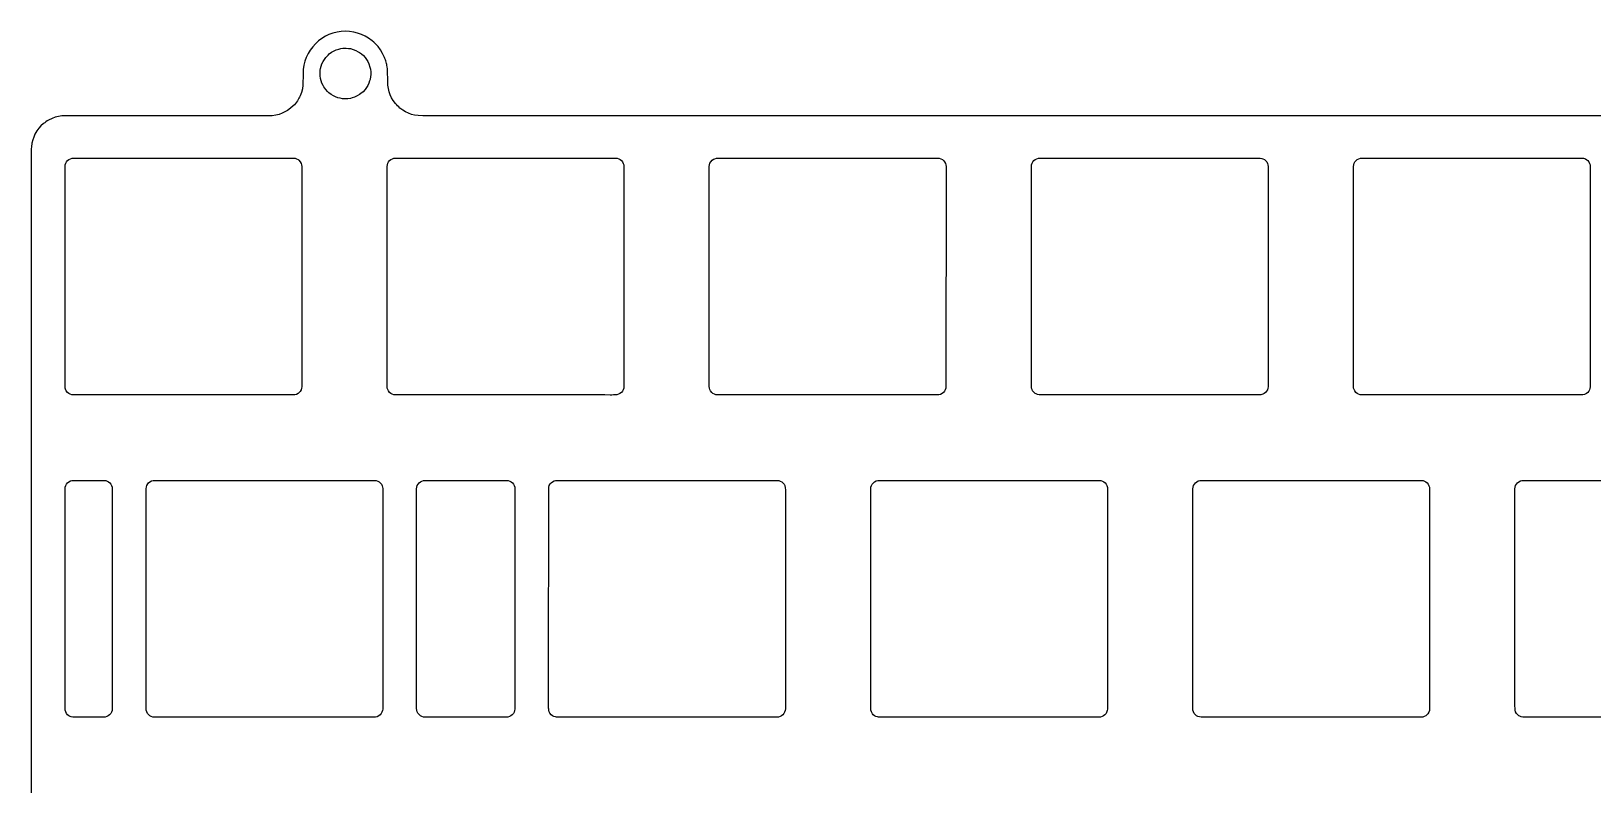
# Model space of a CAD drawing. Extents: x 6 to 353, y 2 to 332.
# Drawn here: x 6 to 98.4, y 63.2 to 107.7 of the extents above; entities that cross this region are included whole.
import ezdxf

# ---------------------------------------------------------------- set-up
doc = ezdxf.new("R2010")
doc.units = 0
doc.layers.get('0').update_dxf_attribs({"linetype": 'CONTINUOUS'})

msp = doc.modelspace()

# ---------------------------------------------------------------- linework, layer by layer
for p, q in [((23.02, 107.13), (22.839, 106.965)), ((23.21, 107.271), (23.02, 107.13)), ((23.431, 107.405), (23.21, 107.271)), ((23.636, 107.502), (23.431, 107.405)), ((23.871, 107.588), (23.636, 107.502)), ((24.122, 107.652), (23.871, 107.588)), ((24.356, 107.687), (24.122, 107.652)), ((24.61, 107.7), (24.356, 107.687)), ((24.855, 107.688), (24.61, 107.7)), ((25.099, 107.652), (24.855, 107.688)), ((25.33, 107.594), (25.099, 107.652)), ((25.565, 107.511), (25.33, 107.594)), ((25.779, 107.41), (25.565, 107.511)), ((25.967, 107.298), (25.779, 107.41)), ((26.196, 107.133), (25.967, 107.298)), ((22.406, 106.38), (22.298, 106.152)), ((22.839, 106.965), (22.676, 106.785)), ((23.454, 106.155), (23.582, 106.29)), ((23.582, 106.29), (23.659, 106.36)), ((23.659, 106.36), (23.797, 106.459)), ((23.797, 106.459), (23.94, 106.54)), ((23.94, 106.54), (24.062, 106.595)), ((24.062, 106.595), (24.217, 106.646)), ((24.217, 106.646), (24.342, 106.675)), ((24.342, 106.675), (24.465, 106.693)), ((24.465, 106.693), (24.655, 106.698)), ((24.655, 106.698), (24.79, 106.688)), ((24.79, 106.688), (24.903, 106.671)), ((24.903, 106.671), (25.069, 106.627)), ((25.069, 106.627), (25.233, 106.562)), ((25.233, 106.562), (25.369, 106.491)), ((25.369, 106.491), (25.444, 106.447)), ((25.444, 106.447), (25.558, 106.362)), ((25.558, 106.362), (25.673, 106.258)), ((25.673, 106.258), (25.772, 106.148)), ((26.686, 106.593), (26.539, 106.79)), ((26.809, 106.389), (26.686, 106.593)), ((26.922, 106.15), (26.809, 106.389)), ((22.158, 105.688), (22.121, 105.432)), ((22.217, 105.924), (22.158, 105.688)), ((22.298, 106.152), (22.217, 105.924)), ((23.11, 105.2), (23.125, 105.4)), ((23.125, 105.4), (23.139, 105.49)), ((23.139, 105.49), (23.175, 105.635)), ((23.175, 105.635), (23.225, 105.775)), ((23.225, 105.775), (23.288, 105.909)), ((23.288, 105.909), (23.365, 106.036)), ((23.365, 106.036), (23.454, 106.155)), ((25.772, 106.148), (25.858, 106.031)), ((25.858, 106.031), (25.933, 105.907)), ((25.933, 105.907), (25.997, 105.771)), ((25.997, 105.771), (26.059, 105.582)), ((26.059, 105.582), (26.085, 105.464)), ((26.085, 105.464), (26.105, 105.299)), ((26.105, 105.299), (26.107, 105.133)), ((22.1, 104.504), (22.069, 104.301)), ((23.117, 105.064), (23.11, 105.2)), ((23.139, 104.907), (23.117, 105.064)), ((23.172, 104.774), (23.139, 104.907)), ((23.225, 104.625), (23.172, 104.774)), ((23.288, 104.492), (23.225, 104.625)), ((23.333, 104.416), (23.288, 104.492)), ((23.446, 104.255), (23.333, 104.416)), ((25.857, 104.367), (25.772, 104.252)), ((25.932, 104.491), (25.857, 104.367)), ((25.995, 104.624), (25.932, 104.491)), ((26.044, 104.763), (25.995, 104.624)), ((26.068, 104.856), (26.044, 104.763)), ((26.1, 105.033), (26.068, 104.856)), ((26.107, 105.133), (26.1, 105.033)), ((22.01, 104.082), (21.935, 103.888)), ((22.069, 104.301), (22.01, 104.082)), ((23.546, 104.143), (23.446, 104.255)), ((23.638, 104.059), (23.546, 104.143)), ((23.772, 103.956), (23.638, 104.059)), ((23.899, 103.88), (23.772, 103.956)), ((24.026, 103.819), (23.899, 103.88)), ((24.171, 103.766), (24.026, 103.819)), ((24.298, 103.734), (24.171, 103.766)), ((24.434, 103.712), (24.298, 103.734)), ((24.571, 103.702), (24.434, 103.712)), ((24.757, 103.707), (24.571, 103.702)), ((24.902, 103.729), (24.757, 103.707)), ((25.013, 103.757), (24.902, 103.729)), ((25.152, 103.803), (25.013, 103.757)), ((25.306, 103.872), (25.152, 103.803)), ((25.44, 103.951), (25.306, 103.872)), ((25.532, 104.019), (25.44, 103.951)), ((25.658, 104.128), (25.532, 104.019)), ((25.772, 104.252), (25.658, 104.128)), ((27.263, 103.934), (27.196, 104.123)), ((27.345, 103.759), (27.263, 103.934)), ((27.442, 103.598), (27.345, 103.759)), ((27.563, 103.433), (27.442, 103.598)), ((7.26, 102.546), (7.051, 102.442)), ((7.451, 102.615), (7.26, 102.546)), ((20.494, 102.738), (20.273, 102.708)), ((20.696, 102.788), (20.494, 102.738)), ((20.871, 102.851), (20.696, 102.788)), ((21.035, 102.928), (20.871, 102.851)), ((21.19, 103.019), (21.035, 102.928)), ((21.367, 103.145), (21.19, 103.019)), ((21.524, 103.286), (21.367, 103.145)), ((27.999, 103.037), (27.838, 103.158)), ((28.168, 102.936), (27.999, 103.037)), ((28.346, 102.852), (28.168, 102.936)), ((28.525, 102.788), (28.346, 102.852)), ((28.702, 102.743), (28.525, 102.788)), ((28.904, 102.711), (28.702, 102.743)), ((6.252, 101.613), (6.175, 101.447)), ((6.367, 101.811), (6.252, 101.613)), ((6.479, 101.962), (6.367, 101.811)), ((6.605, 102.103), (6.479, 101.962)), ((6.754, 102.239), (6.605, 102.103)), ((6.068, 101.088), (6.038, 100.872)), ((6.115, 101.276), (6.068, 101.088)), ((6.175, 101.447), (6.115, 101.276)), ((8.03, 99.698), (8.042, 99.806)), ((8.042, 99.806), (8.072, 99.899)), ((8.072, 99.899), (8.115, 99.979)), ((8.115, 99.979), (8.179, 100.056)), ((8.179, 100.056), (8.255, 100.117)), ((8.255, 100.117), (8.343, 100.163)), ((8.343, 100.163), (8.444, 100.191)), ((8.444, 100.191), (8.537, 100.2)), ((8.537, 100.2), (21.546, 100.198)), ((21.546, 100.198), (21.631, 100.189)), ((21.631, 100.189), (21.723, 100.161)), ((21.723, 100.161), (21.807, 100.116)), ((21.807, 100.116), (21.852, 100.079)), ((21.852, 100.079), (21.944, 99.98)), ((21.944, 99.98), (21.993, 99.888)), ((21.993, 99.888), (22.021, 99.794)), ((22.021, 99.794), (22.03, 99.698)), ((27.08, 99.698), (27.092, 99.806)), ((27.092, 99.806), (27.122, 99.899)), ((27.122, 99.899), (27.165, 99.978)), ((27.165, 99.978), (27.226, 100.053)), ((27.226, 100.053), (27.306, 100.118)), ((27.306, 100.118), (27.4, 100.165)), ((27.4, 100.165), (27.483, 100.19)), ((27.483, 100.19), (27.587, 100.2)), ((27.587, 100.2), (40.602, 100.198)), ((40.602, 100.198), (40.681, 100.189)), ((40.681, 100.189), (40.779, 100.158)), ((40.779, 100.158), (40.859, 100.115)), ((40.859, 100.115), (40.932, 100.054)), ((40.932, 100.054), (40.995, 99.978)), ((40.995, 99.978), (41.043, 99.888)), ((41.043, 99.888), (41.071, 99.794)), ((41.071, 99.794), (41.08, 99.698)), ((46.13, 99.698), (46.142, 99.806)), ((46.142, 99.806), (46.172, 99.899)), ((46.172, 99.899), (46.215, 99.979)), ((46.215, 99.979), (46.299, 100.072)), ((46.299, 100.072), (46.375, 100.128)), ((46.375, 100.128), (46.45, 100.165)), ((46.45, 100.165), (46.549, 100.193)), ((59.632, 100.2), (59.73, 100.19)), ((59.73, 100.19), (59.825, 100.16)), ((59.825, 100.16), (59.915, 100.11)), ((59.915, 100.11), (59.994, 100.04)), ((59.994, 100.04), (60.045, 99.978)), ((60.045, 99.978), (60.093, 99.888)), ((60.093, 99.888), (60.121, 99.794)), ((60.121, 99.794), (60.13, 99.698)), ((65.18, 99.698), (65.192, 99.806)), ((65.192, 99.806), (65.222, 99.899)), ((65.222, 99.899), (65.265, 99.979)), ((65.265, 99.979), (65.329, 100.055)), ((65.329, 100.055), (65.407, 100.118)), ((65.407, 100.118), (65.498, 100.164)), ((65.498, 100.164), (65.592, 100.191)), ((65.592, 100.191), (65.687, 100.2)), ((65.687, 100.2), (78.705, 100.197)), ((78.705, 100.197), (78.799, 100.184)), ((78.799, 100.184), (78.871, 100.162)), ((78.871, 100.162), (78.958, 100.116)), ((78.958, 100.116), (79.043, 100.042)), ((79.043, 100.042), (79.095, 99.978)), ((79.095, 99.978), (79.143, 99.888)), ((79.143, 99.888), (79.171, 99.794)), ((79.171, 99.794), (79.18, 99.698)), ((84.23, 99.698), (84.242, 99.806)), ((84.242, 99.806), (84.272, 99.899)), ((84.272, 99.899), (84.315, 99.979)), ((84.315, 99.979), (84.383, 100.058)), ((84.383, 100.058), (84.452, 100.116)), ((84.452, 100.116), (84.543, 100.163)), ((84.543, 100.163), (84.645, 100.192)), ((97.732, 100.2), (97.838, 100.187)), ((97.838, 100.187), (97.942, 100.151)), ((97.942, 100.151), (98.028, 100.099)), ((98.028, 100.099), (98.086, 100.05)), ((98.086, 100.05), (98.145, 99.978)), ((98.145, 99.978), (98.193, 99.888)), ((98.193, 99.888), (98.221, 99.794)), ((98.221, 99.794), (98.23, 99.698)), ((8.03, 86.818), (8.03, 99.698)), ((22.03, 99.698), (22.028, 86.681)), ((27.08, 86.703), (27.08, 99.698)), ((41.08, 99.698), (41.078, 86.681)), ((46.13, 86.704), (46.13, 99.698)), ((60.13, 99.698), (60.128, 86.681)), ((65.18, 86.704), (65.18, 99.698)), ((79.18, 99.698), (79.178, 86.681)), ((84.23, 86.704), (84.23, 99.698)), ((98.23, 99.698), (98.228, 86.68)), ((8.03, 86.703), (8.03, 86.818)), ((8.039, 86.609), (8.03, 86.703)), ((8.06, 86.537), (8.039, 86.609)), ((8.101, 86.446), (8.06, 86.537)), ((8.173, 86.35), (8.101, 86.446)), ((8.246, 86.29), (8.173, 86.35)), ((8.337, 86.239), (8.246, 86.29)), ((8.433, 86.21), (8.337, 86.239)), ((8.526, 86.201), (8.433, 86.21)), ((21.524, 86.2), (8.526, 86.201)), ((21.625, 86.209), (21.524, 86.2)), ((21.711, 86.235), (21.625, 86.209)), ((21.807, 86.284), (21.711, 86.235)), ((21.852, 86.321), (21.807, 86.284)), ((21.929, 86.401), (21.852, 86.321)), ((21.989, 86.502), (21.929, 86.401)), ((22.019, 86.597), (21.989, 86.502)), ((22.028, 86.681), (22.019, 86.597)), ((27.089, 86.609), (27.08, 86.703)), ((27.116, 86.515), (27.089, 86.609)), ((27.152, 86.445), (27.116, 86.515)), ((27.226, 86.347), (27.152, 86.445)), ((27.298, 86.288), (27.226, 86.347)), ((27.381, 86.243), (27.298, 86.288)), ((27.482, 86.21), (27.381, 86.243)), ((27.544, 86.204), (27.482, 86.21)), ((40.767, 86.237), (40.663, 86.207)), ((40.848, 86.279), (40.767, 86.237)), ((40.932, 86.345), (40.848, 86.279)), ((40.993, 86.419), (40.932, 86.345)), ((41.039, 86.503), (40.993, 86.419)), ((41.069, 86.597), (41.039, 86.503)), ((41.078, 86.681), (41.069, 86.597)), ((46.139, 86.609), (46.13, 86.704)), ((46.166, 86.515), (46.139, 86.609)), ((46.202, 86.445), (46.166, 86.515)), ((46.275, 86.349), (46.202, 86.445)), ((46.349, 86.287), (46.275, 86.349)), ((46.438, 86.239), (46.349, 86.287)), ((46.521, 86.213), (46.438, 86.239)), ((46.626, 86.201), (46.521, 86.213)), ((59.813, 86.235), (59.701, 86.206)), ((59.904, 86.282), (59.813, 86.235)), ((59.981, 86.345), (59.904, 86.282)), ((60.041, 86.416), (59.981, 86.345)), ((60.089, 86.503), (60.041, 86.416)), ((60.119, 86.597), (60.089, 86.503)), ((60.128, 86.681), (60.119, 86.597)), ((65.189, 86.609), (65.18, 86.704)), ((65.216, 86.515), (65.189, 86.609)), ((65.252, 86.445), (65.216, 86.515)), ((65.319, 86.355), (65.252, 86.445)), ((65.4, 86.286), (65.319, 86.355)), ((65.454, 86.257), (65.4, 86.286)), ((65.545, 86.221), (65.454, 86.257)), ((65.641, 86.204), (65.545, 86.221)), ((78.87, 86.238), (78.749, 86.206)), ((78.94, 86.275), (78.87, 86.238)), ((79.03, 86.343), (78.94, 86.275)), ((79.093, 86.419), (79.03, 86.343)), ((79.139, 86.503), (79.093, 86.419)), ((79.169, 86.597), (79.139, 86.503)), ((79.178, 86.681), (79.169, 86.597)), ((84.239, 86.609), (84.23, 86.704)), ((84.266, 86.515), (84.239, 86.609)), ((84.302, 86.445), (84.266, 86.515)), ((84.376, 86.347), (84.302, 86.445)), ((84.452, 86.284), (84.376, 86.347)), ((84.521, 86.248), (84.452, 86.284)), ((84.626, 86.211), (84.521, 86.248)), ((84.715, 86.202), (84.626, 86.211)), ((97.731, 86.2), (84.715, 86.202)), ((97.802, 86.207), (97.731, 86.2)), ((97.896, 86.23), (97.802, 86.207)), ((98.008, 86.284), (97.896, 86.23)), ((98.08, 86.343), (98.008, 86.284)), ((98.144, 86.421), (98.08, 86.343)), ((98.183, 86.492), (98.144, 86.421)), ((98.215, 86.585), (98.183, 86.492)), ((98.228, 86.68), (98.215, 86.585)), ((8.03, 80.647), (8.04, 80.747)), ((8.03, 67.654), (8.03, 80.647)), ((8.04, 80.747), (8.069, 80.843)), ((8.069, 80.843), (8.119, 80.933)), ((8.119, 80.933), (8.178, 81.004)), ((8.178, 81.004), (8.255, 81.067)), ((8.255, 81.067), (8.343, 81.113)), ((8.343, 81.113), (8.433, 81.14)), ((8.433, 81.14), (8.537, 81.15)), ((8.537, 81.15), (10.359, 81.146)), ((10.359, 81.146), (10.432, 81.136)), ((10.432, 81.136), (10.53, 81.102)), ((10.53, 81.102), (10.608, 81.057)), ((10.608, 81.057), (10.677, 80.999)), ((10.677, 80.999), (10.738, 80.923)), ((10.738, 80.923), (10.781, 80.843)), ((10.781, 80.843), (10.812, 80.741)), ((12.821, 80.657), (12.838, 80.775)), ((12.838, 80.775), (12.861, 80.847)), ((12.861, 80.847), (12.917, 80.943)), ((12.917, 80.943), (12.973, 81.009)), ((12.973, 81.009), (13.049, 81.069)), ((13.049, 81.069), (13.135, 81.114)), ((13.135, 81.114), (13.24, 81.142)), ((13.24, 81.142), (13.322, 81.15)), ((13.322, 81.15), (26.341, 81.148)), ((26.341, 81.148), (26.424, 81.138)), ((26.424, 81.138), (26.519, 81.108)), ((26.519, 81.108), (26.597, 81.066)), ((26.597, 81.066), (26.674, 81.003)), ((26.674, 81.003), (26.736, 80.927)), ((26.736, 80.927), (26.786, 80.827)), ((26.786, 80.827), (26.812, 80.739)), ((28.82, 80.647), (28.83, 80.747)), ((28.82, 67.654), (28.82, 80.647)), ((28.83, 80.747), (28.859, 80.843)), ((28.859, 80.843), (28.909, 80.933)), ((28.909, 80.933), (28.967, 81.004)), ((28.967, 81.004), (29.044, 81.067)), ((29.044, 81.067), (29.127, 81.111)), ((29.127, 81.111), (29.221, 81.14)), ((29.221, 81.14), (29.315, 81.149)), ((29.315, 81.149), (34.131, 81.15)), ((34.131, 81.15), (34.236, 81.138)), ((34.236, 81.138), (34.33, 81.107)), ((34.33, 81.107), (34.408, 81.066)), ((34.408, 81.066), (34.491, 80.995)), ((34.491, 80.995), (34.548, 80.923)), ((34.548, 80.923), (34.591, 80.843)), ((34.591, 80.843), (34.622, 80.741)), ((36.631, 80.657), (36.64, 80.749)), ((36.64, 80.749), (36.668, 80.839)), ((36.668, 80.839), (36.728, 80.944)), ((36.728, 80.944), (36.778, 81.005)), ((36.778, 81.005), (36.853, 81.066)), ((36.853, 81.066), (36.948, 81.115)), ((36.948, 81.115), (37.041, 81.141)), ((37.041, 81.141), (37.136, 81.15)), ((37.136, 81.15), (50.134, 81.149)), ((50.134, 81.149), (50.239, 81.137)), ((50.239, 81.137), (50.325, 81.11)), ((50.325, 81.11), (50.411, 81.063)), ((50.411, 81.063), (50.487, 80.999)), ((50.487, 80.999), (50.551, 80.918)), ((50.551, 80.918), (50.593, 80.839)), ((50.593, 80.839), (50.624, 80.715)), ((55.68, 80.651), (55.69, 80.747)), ((55.68, 67.652), (55.68, 80.651)), ((55.69, 80.747), (55.722, 80.849)), ((55.722, 80.849), (55.766, 80.93)), ((55.766, 80.93), (55.832, 81.008)), ((55.832, 81.008), (55.907, 81.068)), ((55.907, 81.068), (55.991, 81.113)), ((55.991, 81.113), (56.094, 81.141)), ((56.094, 81.141), (56.187, 81.15)), ((56.187, 81.15), (69.185, 81.149)), ((69.185, 81.149), (69.278, 81.14)), ((69.278, 81.14), (69.376, 81.109)), ((69.376, 81.109), (69.463, 81.061)), ((69.463, 81.061), (69.534, 81.003)), ((69.534, 81.003), (69.597, 80.926)), ((69.597, 80.926), (69.643, 80.837)), ((69.643, 80.837), (69.672, 80.737)), ((74.73, 80.647), (74.74, 80.747)), ((74.74, 80.747), (74.769, 80.843)), ((74.769, 80.843), (74.819, 80.933)), ((74.819, 80.933), (74.878, 81.005)), ((74.878, 81.005), (74.963, 81.071)), ((74.963, 81.071), (75.044, 81.113)), ((75.044, 81.113), (75.134, 81.14)), ((75.134, 81.14), (75.238, 81.15)), ((75.238, 81.15), (88.248, 81.148)), ((88.248, 81.148), (88.348, 81.134)), ((88.348, 81.134), (88.422, 81.111)), ((88.422, 81.111), (88.51, 81.064)), ((88.51, 81.064), (88.585, 81.002)), ((88.585, 81.002), (88.646, 80.927)), ((88.646, 80.927), (88.694, 80.833)), ((88.694, 80.833), (88.722, 80.739)), ((93.78, 80.647), (93.79, 80.747)), ((93.79, 80.747), (93.819, 80.843)), ((93.819, 80.843), (93.869, 80.933)), ((93.869, 80.933), (93.934, 81.01)), ((93.934, 81.01), (94.006, 81.068)), ((94.006, 81.068), (94.101, 81.115)), ((94.101, 81.115), (94.184, 81.14)), ((94.184, 81.14), (94.288, 81.15)), ((94.288, 81.15), (107.279, 81.15)), ((8.039, 67.56), (8.03, 67.654)), ((8.066, 67.466), (8.039, 67.56)), ((8.113, 67.375), (8.066, 67.466)), ((10.774, 67.444), (10.732, 67.368)), ((10.809, 67.548), (10.774, 67.444)), ((10.818, 67.632), (10.809, 67.548)), ((12.857, 67.463), (12.828, 67.559)), ((12.905, 67.372), (12.857, 67.463)), ((26.773, 67.442), (26.733, 67.369)), ((26.809, 67.548), (26.773, 67.442)), ((26.818, 67.632), (26.809, 67.548)), ((28.829, 67.56), (28.82, 67.654)), ((28.856, 67.466), (28.829, 67.56)), ((28.9, 67.38), (28.856, 67.466)), ((34.584, 67.444), (34.542, 67.368)), ((34.619, 67.548), (34.584, 67.444)), ((34.628, 67.632), (34.619, 67.548)), ((36.666, 67.466), (36.637, 67.568)), ((36.707, 67.386), (36.666, 67.466)), ((50.584, 67.444), (50.544, 67.371)), ((50.618, 67.545), (50.584, 67.444)), ((50.629, 67.641), (50.618, 67.545)), ((55.689, 67.558), (55.68, 67.652)), ((55.79, 67.341), (55.717, 67.461)), ((69.627, 67.432), (69.595, 67.372)), ((69.669, 67.547), (69.627, 67.432)), ((69.678, 67.632), (69.669, 67.547)), ((74.766, 67.466), (74.737, 67.567)), ((74.813, 67.375), (74.766, 67.466)), ((88.684, 67.443), (88.63, 67.352)), ((88.719, 67.548), (88.684, 67.443)), ((88.728, 67.632), (88.719, 67.548)), ((93.816, 67.466), (93.787, 67.568)), ((93.862, 67.377), (93.816, 67.466)), ((8.176, 67.297), (8.113, 67.375)), ((8.248, 67.238), (8.176, 67.297)), ((8.336, 67.19), (8.248, 67.238)), ((8.399, 67.17), (8.336, 67.19)), ((8.492, 67.154), (8.399, 67.17)), ((10.315, 67.15), (8.492, 67.154)), ((10.408, 67.159), (10.315, 67.15)), ((10.502, 67.185), (10.408, 67.159)), ((10.589, 67.23), (10.502, 67.185)), ((10.663, 67.288), (10.589, 67.23)), ((10.732, 67.368), (10.663, 67.288)), ((12.962, 67.302), (12.905, 67.372)), ((13.041, 67.236), (12.962, 67.302)), ((13.126, 67.189), (13.041, 67.236)), ((13.223, 67.16), (13.126, 67.189)), ((13.311, 67.151), (13.223, 67.16)), ((26.319, 67.15), (13.311, 67.151)), ((26.39, 67.157), (26.319, 67.15)), ((26.484, 67.18), (26.39, 67.157)), ((26.593, 67.231), (26.484, 67.18)), ((26.664, 67.288), (26.593, 67.231)), ((26.733, 67.369), (26.664, 67.288)), ((28.964, 67.299), (28.9, 67.38)), ((29.043, 67.234), (28.964, 67.299)), ((29.127, 67.189), (29.043, 67.234)), ((29.221, 67.16), (29.127, 67.189)), ((29.315, 67.151), (29.221, 67.16)), ((34.131, 67.15), (29.315, 67.151)), ((34.225, 67.16), (34.131, 67.15)), ((34.319, 67.187), (34.225, 67.16)), ((34.401, 67.231), (34.319, 67.187)), ((34.475, 67.289), (34.401, 67.231)), ((34.542, 67.368), (34.475, 67.289)), ((36.776, 67.297), (36.707, 67.386)), ((36.848, 67.238), (36.776, 67.297)), ((36.933, 67.191), (36.848, 67.238)), ((37.03, 67.161), (36.933, 67.191)), ((37.093, 67.154), (37.03, 67.161)), ((50.123, 67.15), (37.093, 67.154)), ((50.227, 67.16), (50.123, 67.15)), ((50.318, 67.187), (50.227, 67.16)), ((50.406, 67.233), (50.318, 67.187)), ((50.481, 67.295), (50.406, 67.233)), ((50.544, 67.371), (50.481, 67.295)), ((55.826, 67.298), (55.79, 67.341)), ((55.898, 67.237), (55.826, 67.298)), ((55.989, 67.188), (55.898, 67.237)), ((56.078, 67.161), (55.989, 67.188)), ((56.144, 67.154), (56.078, 67.161)), ((69.366, 67.187), (69.27, 67.158)), ((69.445, 67.228), (69.366, 67.187)), ((69.532, 67.295), (69.445, 67.228)), ((69.595, 67.372), (69.532, 67.295)), ((74.877, 67.297), (74.813, 67.375)), ((74.948, 67.238), (74.877, 67.297)), ((75.019, 67.198), (74.948, 67.238)), ((75.121, 67.163), (75.019, 67.198)), ((75.216, 67.151), (75.121, 67.163)), ((88.225, 67.15), (75.216, 67.151)), ((88.326, 67.16), (88.225, 67.15)), ((88.418, 67.187), (88.326, 67.16)), ((88.508, 67.235), (88.418, 67.187)), ((88.553, 67.271), (88.508, 67.235)), ((88.63, 67.352), (88.553, 67.271)), ((93.921, 67.303), (93.862, 67.377)), ((94.002, 67.235), (93.921, 67.303)), ((94.058, 67.205), (94.002, 67.235)), ((94.148, 67.17), (94.058, 67.205)), ((94.243, 67.154), (94.148, 67.17))]:
    msp.add_line(p, q)
for points in [[(26.539, 106.79), (26.459, 106.881), (26.375, 106.969), (26.287, 107.053), (26.196, 107.133)], [(22.676, 106.785), (22.603, 106.688), (22.533, 106.588), (22.467, 106.485), (22.406, 106.38)], [(22.121, 105.432), (22.111, 105.2), (22.105, 104.968), (22.101, 104.736), (22.1, 104.504)], [(27.094, 105.473), (27.076, 105.603), (27.064, 105.668), (27.051, 105.732), (27.035, 105.803), (27.016, 105.874), (26.996, 105.944), (26.973, 106.013), (26.949, 106.082), (26.922, 106.15)], [(27.12, 104.505), (27.111, 104.986), (27.108, 105.146), (27.107, 105.226), (27.105, 105.306), (27.101, 105.39), (27.094, 105.473)], [(27.196, 104.123), (27.171, 104.218), (27.15, 104.313), (27.133, 104.409), (27.12, 104.505)], [(21.772, 103.588), (21.715, 103.508), (21.654, 103.431), (21.591, 103.357), (21.524, 103.286)], [(21.935, 103.888), (21.899, 103.81), (21.859, 103.734), (21.817, 103.66), (21.772, 103.588)], [(7.831, 102.69), (7.735, 102.677), (7.639, 102.66), (7.545, 102.639), (7.451, 102.615)], [(20.273, 102.708), (11.882, 102.701), (10.484, 102.7), (8.779, 102.7), (8.4, 102.7), (8.211, 102.7), (8.116, 102.7), (8.022, 102.7), (7.926, 102.696), (7.831, 102.69)], [(27.838, 103.158), (27.765, 103.222), (27.695, 103.29), (27.628, 103.36), (27.563, 103.433)], [(103.462, 102.733), (103.372, 102.719), (103.282, 102.709), (103.193, 102.703), (103.104, 102.7), (102.958, 102.698), (102.812, 102.698), (102.519, 102.7), (102.344, 102.7), (101.992, 102.7), (98.657, 102.7), (92.544, 102.7), (32.81, 102.703), (31.151, 102.703), (30.598, 102.703), (30.045, 102.703), (29.492, 102.703), (29.198, 102.706), (28.904, 102.711)], [(7.051, 102.442), (6.973, 102.396), (6.898, 102.347), (6.825, 102.294), (6.754, 102.239)], [(6.038, 100.872), (6.033, 100.757), (6.03, 100.641), (6.029, 100.529), (6.03, 100.416), (6.03, 100.191), (6.03, 99.966), (6.03, 99.516), (6.031, 12.054), (6.031, 10.448), (6.03, 10.065), (6.03, 9.873), (6.03, 9.682), (6.03, 9.586), (6.03, 9.49), (6.034, 9.391), (6.041, 9.293)], [(46.549, 100.193), (46.622, 100.197), (46.694, 100.201), (46.84, 100.203), (47.062, 100.202), (47.283, 100.2), (47.416, 100.2), (47.549, 100.2), (49.432, 100.2), (59.632, 100.2)], [(84.645, 100.192), (84.736, 100.198), (84.827, 100.202), (84.918, 100.203), (85.009, 100.203), (85.355, 100.201), (85.7, 100.199), (85.728, 100.199), (86.318, 100.2), (86.347, 100.2), (87.964, 100.2), (97.732, 100.2)], [(40.663, 86.207), (40.564, 86.2), (40.466, 86.197), (40.368, 86.195), (40.269, 86.196), (39.955, 86.2), (39.821, 86.2), (39.687, 86.2), (39.018, 86.2), (38.708, 86.201), (38.176, 86.201), (37.113, 86.201), (27.544, 86.204)], [(59.701, 86.206), (59.548, 86.199), (59.396, 86.198), (59.177, 86.198), (58.958, 86.2), (58.664, 86.201), (58.37, 86.2), (57.783, 86.2), (57.196, 86.2), (56.021, 86.2), (46.626, 86.201)], [(78.749, 86.206), (78.572, 86.2), (78.395, 86.198), (77.96, 86.2), (77.374, 86.2), (76.787, 86.201), (75.027, 86.201), (65.641, 86.204)], [(10.812, 80.741), (10.817, 80.664), (10.821, 80.587), (10.823, 80.434), (10.822, 80.216), (10.82, 79.998), (10.82, 79.865), (10.82, 79.731), (10.819, 77.845), (10.818, 67.632)], [(12.828, 67.559), (12.823, 67.643), (12.819, 67.727), (12.817, 67.896), (12.819, 68.113), (12.82, 68.329), (12.82, 68.484), (12.82, 68.639), (12.82, 69.258), (12.82, 70.343), (12.821, 80.657)], [(26.812, 80.739), (26.817, 80.663), (26.821, 80.588), (26.823, 80.436), (26.822, 80.217), (26.82, 79.998), (26.82, 79.864), (26.82, 79.731), (26.819, 77.845), (26.818, 67.632)], [(34.622, 80.741), (34.627, 80.665), (34.631, 80.589), (34.633, 80.436), (34.632, 80.217), (34.63, 79.997), (34.63, 79.864), (34.63, 79.731), (34.629, 77.845), (34.628, 67.632)], [(36.637, 67.568), (36.632, 67.626), (36.63, 67.684), (36.629, 67.742), (36.63, 67.8), (36.63, 67.902), (36.63, 68.005), (36.63, 68.209), (36.63, 69.025), (36.631, 80.657)], [(50.624, 80.715), (50.631, 80.582), (50.633, 80.448), (50.632, 80.222), (50.63, 79.996), (50.63, 79.863), (50.63, 79.197), (50.63, 77.845), (50.629, 67.641)], [(69.672, 80.737), (69.677, 80.662), (69.681, 80.586), (69.683, 80.435), (69.682, 80.216), (69.68, 79.997), (69.68, 79.864), (69.68, 79.731), (69.679, 77.845), (69.678, 67.632)], [(74.737, 67.567), (74.731, 67.687), (74.73, 67.806), (74.73, 69.029), (74.73, 80.647)], [(88.722, 80.739), (88.727, 80.663), (88.731, 80.588), (88.733, 80.436), (88.732, 80.217), (88.73, 79.998), (88.73, 79.864), (88.73, 79.731), (88.729, 77.845), (88.728, 67.632)], [(93.787, 67.568), (93.783, 67.627), (93.781, 67.687), (93.78, 67.806), (93.78, 68.01), (93.78, 80.647)], [(55.717, 67.461), (55.689, 67.558)], [(69.27, 67.158), (69.198, 67.152), (69.125, 67.148), (69.052, 67.146), (68.98, 67.146), (68.765, 67.148), (68.55, 67.15), (68.417, 67.15), (68.284, 67.15), (67.617, 67.15), (67.306, 67.151), (66.774, 67.151), (65.711, 67.151), (56.144, 67.154)], [(107.364, 67.157), (107.265, 67.151), (107.167, 67.147), (107.068, 67.146), (106.969, 67.146), (106.654, 67.15), (106.52, 67.15), (106.386, 67.15), (105.716, 67.15), (105.405, 67.151), (104.874, 67.151), (103.811, 67.151), (94.243, 67.154)]]:
    msp.add_lwpolyline(points)

doc.saveas('drawing.dxf')
